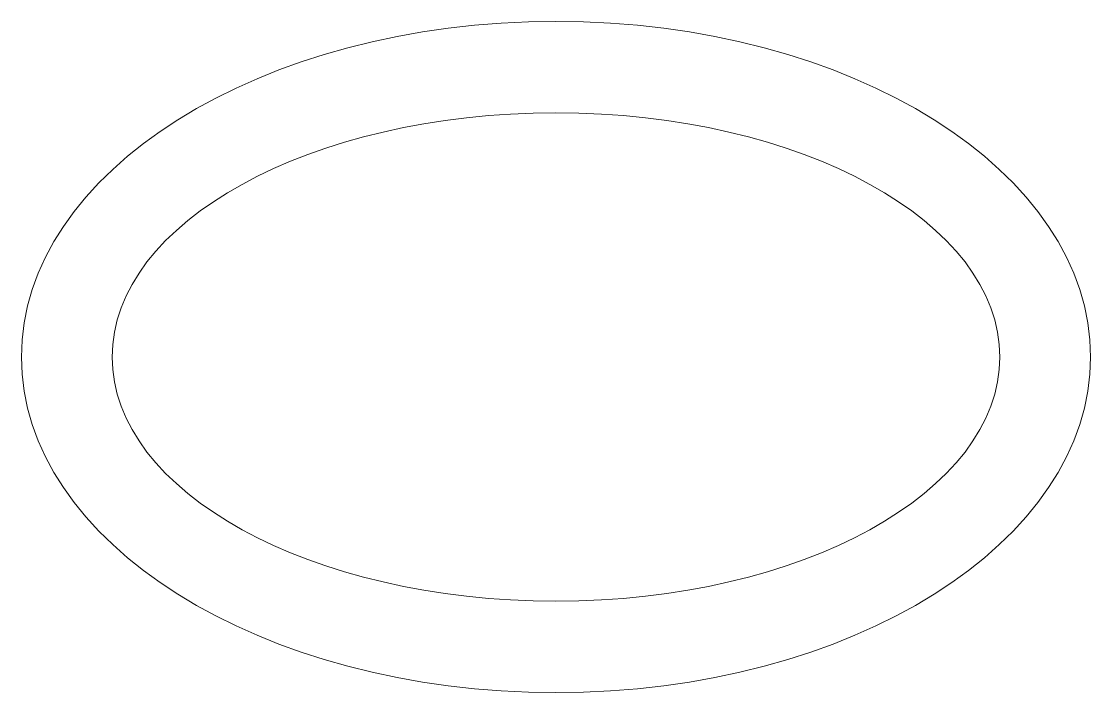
# Model space of a CAD drawing. Header units: inches. Extents: x -8.38 to -6.28, y -35.02 to -33.7.
import ezdxf

# ---------------------------------------------------------------- set-up
doc = ezdxf.new("R2010")
doc.units = ezdxf.units.IN
doc.header["$MEASUREMENT"] = 0

msp = doc.modelspace()

# ---------------------------------------------------------------- linework, layer by layer
at = {"lineweight": 9}
msp.add_ellipse((-7.3274, -34.3594), major_axis=(1.0508, 0), ratio=0.627833, dxfattribs=at)
msp.add_open_spline([(-8.1999, -34.3594), (-8.1999, -34.6245), (-7.8093, -34.8394), (-7.3274, -34.8394), (-7.3274, -34.8394), (-6.8455, -34.8394), (-6.4549, -34.6245), (-6.4549, -34.3594), (-6.4549, -34.3594), (-6.4549, -34.0943), (-6.8455, -33.8794), (-7.3274, -33.8794), (-7.3274, -33.8794), (-7.8093, -33.8794), (-8.1999, -34.0943), (-8.1999, -34.3594)], degree=3, knots=[0, 0, 0, 0, 0.2, 0.2, 0.2, 0.2, 0.4, 0.4, 0.4, 0.4, 0.6, 0.6, 0.6, 0.6, 1, 1, 1, 1], dxfattribs=at)

doc.saveas('drawing.dxf')
